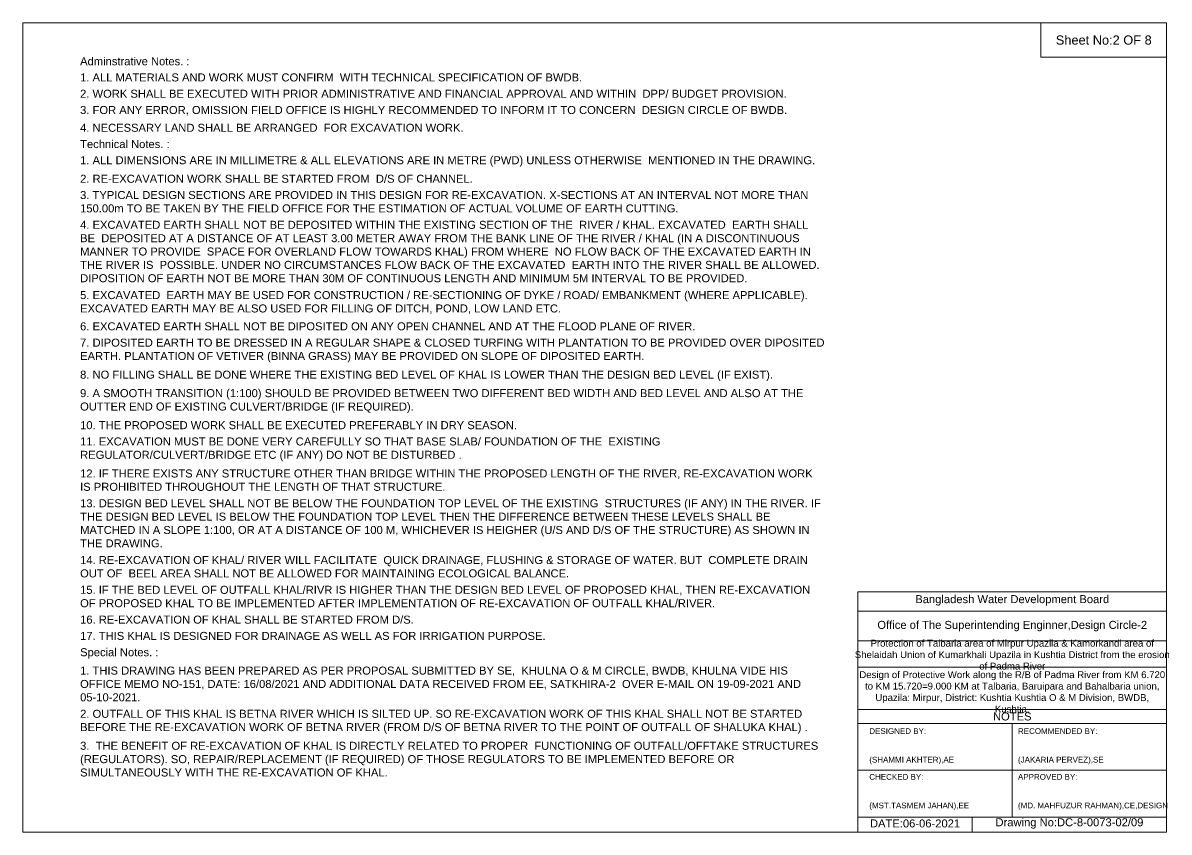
# Model space of a CAD drawing. Header units: inches. Extents: x 89000 to 215006, y -31937 to 0.
# Drawn here: x 115000 to 125021, y -7071 to 0 of the extents above; entities that cross this region are included whole.
import ezdxf

# ---------------------------------------------------------------- set-up
doc = ezdxf.new("R2010")
doc.units = ezdxf.units.IN
doc.header["$LTSCALE"] = 7
doc.header["$MEASUREMENT"] = 0
doc.layers.add('Long Section Labels', color=7, linetype='Continuous', lineweight=9)
doc.styles.get("Standard").update_dxf_attribs({"font": 'arial.ttf'})

msp = doc.modelspace()

# ---------------------------------------------------------------- linework, layer by layer
at = {"layer": 'Long Section Labels'}
for points in [[(115000, 0), (125000, 0), (125000, -7071), (115000, -7071)], [(123900, 0), (125000, 0), (125000, -300), (123900, -300)]]:
    msp.add_lwpolyline(points, close=True, dxfattribs=at)
for points in [[(122300, -7071), (122300, -4971), (125000, -4971)], [(122300, -5141), (125000, -5141)], [(122300, -5401), (125000, -5401)], [(122300, -5631), (125000, -5631)], [(122300, -6001), (125000, -6001)], [(122300, -6121), (125000, -6121)], [(123650, -6121), (123650, -6941)], [(122300, -6531), (125000, -6531)], [(122300, -6941), (125000, -6941)], [(123300, -6941), (123300, -7071)]]:
    msp.add_lwpolyline(points, dxfattribs=at)

# ---------------------------------------------------------------- texts
at = {"layer": 'Long Section Labels', "attachment_point": 5}
for s, insert, char_height in [('Sheet No:2 OF 8', (124450, -150), 80), ('Bangladesh Water Development Board', (123650, -5046), 70), ('Office of The Superintending Enginner,Design Circle-2', (123650, -5271), 70)]:
    msp.add_mtext(s, dxfattribs=dict(at, insert=insert, char_height=char_height))
at = {"layer": 'Long Section Labels'}
for s, insert, char_height, width, attachment_point in [('Adminstrative Notes. :', (115500, -300), 70, 6500, 1), ('1. ALL MATERIALS AND WORK MUST CONFIRM  WITH TECHNICAL SPECIFICATION OF BWDB.', (115500, -441.14598), 70, 6500, 1), ('2. WORK SHALL BE EXECUTED WITH PRIOR ADMINISTRATIVE AND FINANCIAL APPROVAL AND WITHIN  DPP/ BUDGET PROVISION.', (115500, -583.58117), 70, 6500, 1), ('3. FOR ANY ERROR, OMISSION FIELD OFFICE IS HIGHLY RECOMMENDED TO INFORM IT TO CONCERN  DESIGN CIRCLE OF BWDB.', (115500, -726.01637), 70, 6500, 1), ('4. NECESSARY LAND SHALL BE ARRANGED  FOR EXCAVATION WORK. ', (115500, -881.10505), 70, 6500, 1), ('Technical Notes. :', (115500, -1023.54025), 70, 6500, 1), ('1. ALL DIMENSIONS ARE IN MILLIMETRE & ALL ELEVATIONS ARE IN METRE (PWD) UNLESS OTHERWISE  MENTIONED IN THE DRAWING.', (115500, -1164.68622), 70, 6500, 1), ('2. RE-EXCAVATION WORK SHALL BE STARTED FROM  D/S OF CHANNEL.', (115500, -1326.5075), 70, 6500, 1), ('3. TYPICAL DESIGN SECTIONS ARE PROVIDED IN THIS DESIGN FOR RE-EXCAVATION. X-SECTIONS AT AN INTERVAL NOT MORE THAN 150.00m TO BE TAKEN BY THE FIELD OFFICE FOR THE ESTIMATION OF ACTUAL VOLUME OF EARTH CUTTING.', (115500, -1468.9427), 70, 6500, 1), ('4. EXCAVATED EARTH SHALL NOT BE DEPOSITED WITHIN THE EXISTING SECTION OF THE  RIVER / KHAL. EXCAVATED  EARTH SHALL BE  DEPOSITED AT A DISTANCE OF AT LEAST 3.00 METER AWAY FROM THE BANK LINE OF THE RIVER / KHAL (IN A DISCONTINUOUS  MANNER TO PROVIDE  SPACE FOR OVERLAND FLOW TOWARDS KHAL) FROM WHERE  NO FLOW BACK OF THE EXCAVATED EARTH IN THE RIVER IS  POSSIBLE. UNDER NO CIRCUMSTANCES FLOW BACK OF THE EXCAVATED  EARTH INTO THE RIVER SHALL BE ALLOWED. DIPOSITION OF EARTH NOT BE MORE THAN 30M OF CONTINUOUS LENGTH AND MINIMUM 5M INTERVAL TO BE PROVIDED.', (115500, -1729.28604), 70, 6500, 1), ('5. EXCAVATED  EARTH MAY BE USED FOR CONSTRUCTION / RE-SECTIONING OF DYKE / ROAD/ EMBANKMENT (WHERE APPLICABLE). EXCAVATED EARTH MAY BE ALSO USED FOR FILLING OF DITCH, POND, LOW LAND ETC.', (115500, -2343.40155), 70, 6500, 1), ('6. EXCAVATED EARTH SHALL NOT BE DIPOSITED ON ANY OPEN CHANNEL AND AT THE FLOOD PLANE OF RIVER.', (115500, -2616.39836), 70, 6500, 1), ('7. DIPOSITED EARTH TO BE DRESSED IN A REGULAR SHAPE & CLOSED TURFING WITH PLANTATION TO BE PROVIDED OVER DIPOSITED EARTH. PLANTATION OF VETIVER (BINNA GRASS) MAY BE PROVIDED ON SLOPE OF DIPOSITED EARTH.^J', (115500, -2758.83356), 70, 6500, 1), ('8. NO FILLING SHALL BE DONE WHERE THE EXISTING BED LEVEL OF KHAL IS LOWER THAN THE DESIGN BED LEVEL (IF EXIST).', (115500, -3038.56298), 70, 6500, 1), ('9. A SMOOTH TRANSITION (1:100) SHOULD BE PROVIDED BETWEEN TWO DIFFERENT BED WIDTH AND BED LEVEL AND ALSO AT THE OUTTER END OF EXISTING CULVERT/BRIDGE (IF REQUIRED).', (115500, -3200.38427), 70, 6500, 1), ('10. THE PROPOSED WORK SHALL BE EXECUTED PREFERABLY IN DRY SEASON.', (115500, -3480.11369), 70, 6500, 1), ('11. EXCAVATION MUST BE DONE VERY CAREFULLY SO THAT BASE SLAB/ FOUNDATION OF THE  EXISTING REGULATOR/CULVERT/BRIDGE ETC (IF ANY) DO NOT BE DISTURBED .^J', (115500, -3622.54889), 70, 6500, 1), ('12. IF THERE EXISTS ANY STRUCTURE OTHER THAN BRIDGE WITHIN THE PROPOSED LENGTH OF THE RIVER, RE-EXCAVATION WORK IS PROHIBITED THROUGHOUT THE LENGTH OF THAT STRUCTURE.', (115500, -3902.27831), 70, 6500, 1), ('13. DESIGN BED LEVEL SHALL NOT BE BELOW THE FOUNDATION TOP LEVEL OF THE EXISTING  STRUCTURES (IF ANY) IN THE RIVER. IF THE DESIGN BED LEVEL IS BELOW THE FOUNDATION TOP LEVEL THEN THE DIFFERENCE BETWEEN THESE LEVELS SHALL BE MATCHED IN A SLOPE 1:100, OR AT A DISTANCE OF 100 M, WHICHEVER IS HEIGHER (U/S AND D/S OF THE STRUCTURE) AS SHOWN IN THE DRAWING.', (115500, -4162.62165), 70, 6500, 1), ('14. RE-EXCAVATION OF KHAL/ RIVER WILL FACILITATE  QUICK DRAINAGE, FLUSHING & STORAGE OF WATER. BUT  COMPLETE DRAIN OUT OF  BEEL AREA SHALL NOT BE ALLOWED FOR MAINTAINING ECOLOGICAL BALANCE.', (115500, -4658.73352), 70, 6500, 1), ('15. IF THE BED LEVEL OF OUTFALL KHAL/RIVR IS HIGHER THAN THE DESIGN BED LEVEL OF PROPOSED KHAL, THEN RE-EXCAVATION OF PROPOSED KHAL TO BE IMPLEMENTED AFTER IMPLEMENTATION OF RE-EXCAVATION OF OUTFALL KHAL/RIVER.', (115500, -4919.07685), 70, 6500, 1), ('16. RE-EXCAVATION OF KHAL SHALL BE STARTED FROM D/S.', (115500, -5179.42019), 70, 6500, 1), ('17. THIS KHAL IS DESIGNED FOR DRAINAGE AS WELL AS FOR IRRIGATION PURPOSE.^J', (115500, -5321.85539), 70, 6500, 1), ('Protection of Talbaria area of Mirpur Upazila & Kamorkandi area of Shelaidah Union of Kumarkhali Upazila in Kushtia District from the erosion of Padma River', (123650, -5521), 60, 2800, 5), ('Special Notes. :', (115500, -5464.29059), 70, 6500, 1), ('1. THIS DRAWING HAS BEEN PREPARED AS PER PROPOSAL SUBMITTED BY SE,  KHULNA O & M CIRCLE, BWDB, KHULNA VIDE HIS OFFICE MEMO NO-151, DATE: 16/08/2021 AND ADDITIONAL DATA RECEIVED FROM EE, SATKHIRA-2  OVER E-MAIL ON 19-09-2021 AND 05-10-2021.^J', (115500, -5624.91814), 70, 6500, 1), ('Design of Protective Work along the R/B of Padma River from KM 6.720 to KM 15.720=9.000 KM at Talbaria, Baruipara and Bahalbaria union, Upazila: Mirpur, District: Kushtia Kushtia O & M Division, BWDB, Kushtia.', (123650, -5846), 60, 2700, 5), ('2. OUTFALL OF THIS KHAL IS BETNA RIVER WHICH IS SILTED UP. SO RE-EXCAVATION WORK OF THIS KHAL SHALL NOT BE STARTED BEFORE THE RE-EXCAVATION WORK OF BETNA RIVER (FROM D/S OF BETNA RIVER TO THE POINT OF OUTFALL OF SHALUKA KHAL) .   ', (115500, -6002.21464), 70, 6500, 1), ('NOTES', (123650, -6061), 70, 2800, 5), ('DESIGNED BY:^J^J^J(SHAMMI AKHTER),AE', (122400, -6321), 50, 1400, 4), ('RECOMMENDED BY:^J^J^J(JAKARIA PERVEZ),SE', (123700, -6321), 50, 1400, 4), ('3.  THE BENEFIT OF RE-EXCAVATION OF KHAL IS DIRECTLY RELATED TO PROPER  FUNCTIONING OF OUTFALL/OFFTAKE STRUCTURES (REGULATORS). SO, REPAIR/REPLACEMENT (IF REQUIRED) OF THOSE REGULATORS TO BE IMPLEMENTED BEFORE OR SIMULTANEOUSLY WITH THE RE-EXCAVATION OF KHAL.        ', (115500, -6281.94407), 70, 6500, 1), ('CHECKED BY:^J^J^J(MST.TASMEM JAHAN),EE', (122400, -6721), 50, 1400, 4), ('APPROVED BY:^J^J^J(MD. MAHFUZUR RAHMAN),CE,DESIGN', (123700, -6721), 50, 1400, 4), ('DATE:06-06-2021', (122800, -6996), 70, 1400, 5), ('Drawing No:DC-8-0073-02/09', (124150, -6996), 70, 2200, 5)]:
    msp.add_mtext(s, dxfattribs=dict(at, insert=insert, char_height=char_height, width=width, attachment_point=attachment_point))

doc.saveas('drawing.dxf')
